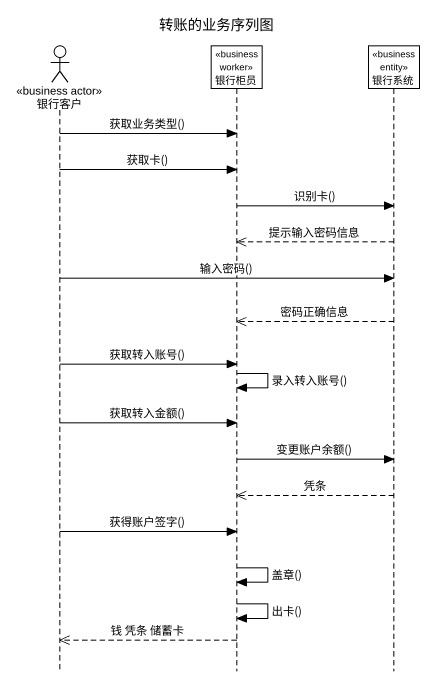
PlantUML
@startuml
title 转账的业务序列图
hide footbox
actor 银行客户 <<business actor>>
participant 银行柜员 <<business worker>>
participant 银行系统 <<business entity>>

银行客户 -> 银行柜员 : 获取业务类型()
银行客户 -> 银行柜员 : 获取卡()
银行柜员 -> 银行系统 : 识别卡()
银行系统 -->> 银行柜员 : 提示输入密码信息
银行客户 -> 银行系统 : 输入密码()
银行系统 -->> 银行柜员 : 密码正确信息
银行客户 -> 银行柜员 : 获取转入账号()
银行柜员 -> 银行柜员 : 录入转入账号()
银行客户 -> 银行柜员 : 获取转入金额()
银行柜员 -> 银行系统 : 变更账户余额()
银行系统 -->> 银行柜员 : 凭条
银行客户 -> 银行柜员 : 获得账户签字()
银行柜员 -> 银行柜员 : 盖章()
银行柜员 -> 银行柜员 : 出卡()
银行柜员 -->> 银行客户 : 钱 凭条 储蓄卡
@enduml
